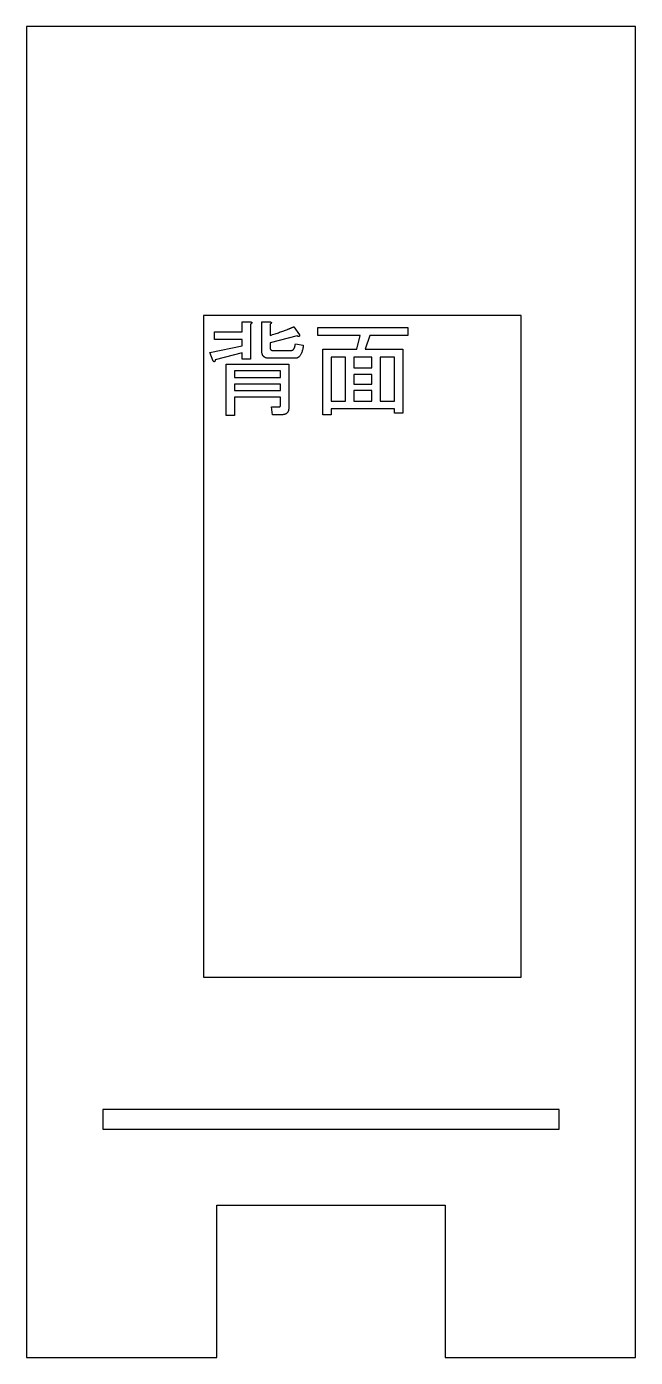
# Model space of a CAD drawing. Header units: millimetres. Extents: x -40 to 40, y 0 to 175.
import ezdxf

# ---------------------------------------------------------------- set-up
doc = ezdxf.new("R2010")
doc.units = ezdxf.units.MM
doc.layers.get('0').update_dxf_attribs({"linetype": 'CONTINUOUS'})

msp = doc.modelspace()

# ---------------------------------------------------------------- linework, layer by layer
for p, q in [((-15.32, 133.84), (-15.32, 134.88)), ((-15.32, 134.88), (-11.66, 134.88)), ((-11.66, 134.88), (-11.66, 136.19)), ((-11.66, 136.19), (-10.63, 136.19)), ((-10.57, 135.86), (-10.57, 131.28)), ((-9.1, 132.37), (-9.1, 136.19)), ((-9.1, 136.19), (-8.06, 136.19)), ((-8.01, 135.86), (-8.01, 134.39)), ((-4.9, 135.53), (-4.13, 134.49)), ((-1.73, 134.39), (-1.73, 135.42)), ((-1.73, 135.42), (10.11, 135.42)), ((10.11, 135.42), (10.11, 134.39)), ((-15.92, 132.15), (-11.66, 133.02)), ((-11.66, 133.84), (-15.32, 133.84)), ((-11.66, 133.02), (-11.66, 133.84)), ((-4.46, 134.33), (-8.01, 133.4)), ((-8.01, 133.4), (-8.01, 132.8)), ((-4.68, 133.29), (-3.64, 133.13)), ((3.83, 134.39), (-1.73, 134.39)), ((3.4, 132.58), (3.83, 134.39)), ((5.09, 134.39), (4.49, 132.58)), ((10.11, 134.39), (5.09, 134.39)), ((-15.48, 131), (-15.92, 132.15)), ((-11.66, 132.09), (-15.21, 131.17)), ((-11.66, 131.28), (-11.66, 132.09)), ((-10.57, 131.28), (-11.66, 131.28)), ((-4.73, 131.38), (-8.12, 131.38)), ((-7.68, 132.42), (-5.22, 132.42)), ((-1.08, 123.96), (-1.08, 132.58)), ((-1.08, 132.58), (3.4, 132.58)), ((1.92, 131.55), (0.01, 131.55)), ((0.01, 131.55), (0.01, 125.76)), ((1.92, 125.76), (1.92, 131.55)), ((5.36, 131.55), (3.02, 131.55)), ((3.02, 131.55), (3.02, 130.13)), ((4.49, 132.58), (9.45, 132.58)), ((5.36, 130.13), (5.36, 131.55)), ((8.36, 131.55), (6.45, 131.55)), ((6.45, 131.55), (6.45, 125.76)), ((8.36, 125.76), (8.36, 131.55)), ((9.45, 132.58), (9.45, 124.18)), ((-13.79, 123.85), (-13.79, 130.62)), ((-13.79, 130.62), (-5.55, 130.62)), ((-6.64, 129.75), (-12.7, 129.75)), ((-12.7, 129.75), (-12.7, 128.87)), ((-6.64, 128.87), (-6.64, 129.75)), ((-5.55, 130.62), (-5.55, 124.84)), ((3.02, 130.13), (5.36, 130.13)), ((-12.7, 128.87), (-6.64, 128.87)), ((-6.64, 128), (-12.7, 128)), ((-12.7, 128), (-12.7, 127.13)), ((-6.64, 127.13), (-6.64, 128)), ((5.36, 129.26), (3.02, 129.26)), ((3.02, 129.26), (3.02, 128)), ((3.02, 128), (5.36, 128)), ((5.36, 128), (5.36, 129.26)), ((-12.7, 127.13), (-6.64, 127.13)), ((-6.64, 126.25), (-12.7, 126.25)), ((-12.7, 126.25), (-12.7, 123.85)), ((-6.64, 125.16), (-6.64, 126.25)), ((5.36, 127.13), (3.02, 127.13)), ((3.02, 127.13), (3.02, 125.76)), ((5.36, 125.76), (5.36, 127.13)), ((-7.68, 123.96), (-7.84, 125)), ((-7.84, 125), (-6.81, 125)), ((0.01, 125.76), (1.92, 125.76)), ((8.36, 124.73), (0.01, 124.73)), ((0.01, 124.73), (0.01, 123.96)), ((3.02, 125.76), (5.36, 125.76)), ((6.45, 125.76), (8.36, 125.76)), ((8.36, 124.18), (8.36, 124.73)), ((-12.7, 123.85), (-13.79, 123.85)), ((-6.48, 123.96), (-7.68, 123.96)), ((0.01, 123.96), (-1.08, 123.96)), ((9.45, 124.18), (8.36, 124.18))]:
    msp.add_line(p, q)
for points in [[(40, 0), (40, 100), (40, 150), (40, 175), (-40, 175), (-40, 150), (-40, 0), (-15, 0), (-15, 20), (15, 20), (15, 0)], [(-16.74, 50), (25, 50), (25, 137.01), (-16.74, 137.01)], [(-30, 30), (30, 30), (30, 32.6), (24.5, 32.6), (16.5, 32.6), (15, 32.6), (6.5, 32.6), (0, 32.6), (-1.5, 32.6), (-8.5, 32.6), (-16.5, 32.6), (-22, 32.6), (-29.5, 32.6), (-30, 32.6)]]:
    msp.add_lwpolyline(points, close=True)
for points in [[(-10.63, 136.19), (-10.19, 136.13), (-10.57, 135.86)], [(-8.06, 136.19), (-7.63, 136.13), (-8.01, 135.86)], [(-8.01, 134.39), (-5.93, 135.04), (-4.9, 135.53)], [(-5.22, 132.42), (-4.79, 132.42), (-4.68, 133.29)], [(-3.64, 133.13), (-3.81, 131.38), (-4.73, 131.38)], [(-4.13, 134.49), (-4.08, 134.11), (-4.46, 134.33)], [(-8.12, 131.38), (-9.1, 131.38), (-9.1, 132.37)], [(-8.01, 132.8), (-8.01, 132.42), (-7.68, 132.42)], [(-15.21, 131.17), (-15.27, 130.78), (-15.48, 131)], [(-6.81, 125), (-6.64, 125), (-6.64, 125.16)], [(-5.55, 124.84), (-5.55, 123.96), (-6.48, 123.96)]]:
    msp.add_open_spline(points, degree=2)

doc.saveas('drawing.dxf')
